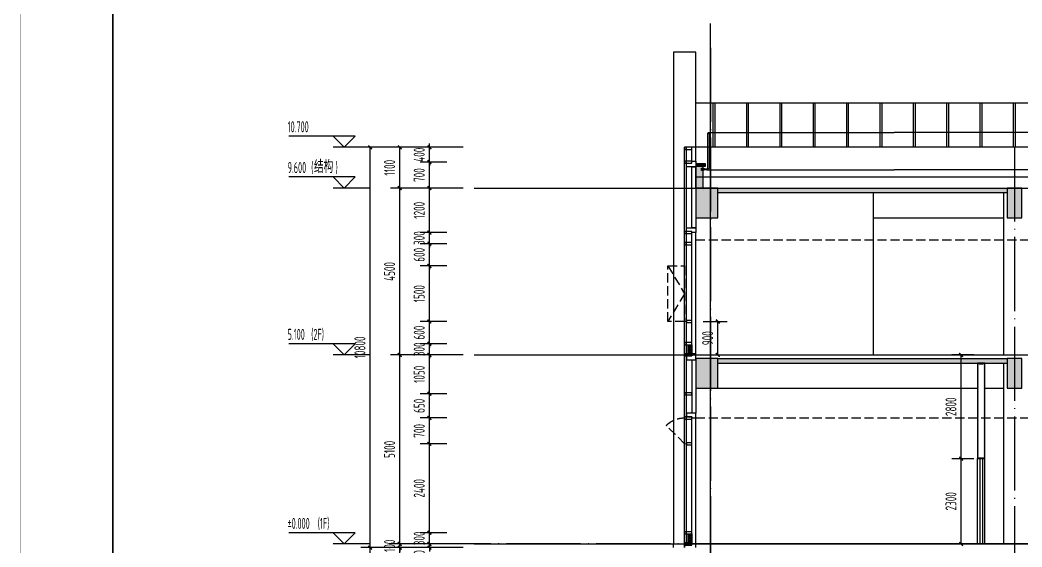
# Model space of a CAD drawing. Extents: x -19968 to 86481, y -139706 to -66979.
# Drawn here: x -18624 to 8400, y -122702 to -108487 of the extents above; entities that cross this region are included whole.
import ezdxf

# ---------------------------------------------------------------- set-up
doc = ezdxf.new("R2010")
doc.units = 0
doc.header["$LTSCALE"] = 1000
doc.header["$MEASUREMENT"] = 0
doc.linetypes.add('DASH', pattern=[0.35, 0.25, -0.1])
doc.linetypes.add('DOTE', pattern=[2.42, 2, -0.2, 0.02, -0.2])
for name, color, linetype in [('01-标注_尺寸', 124, 'Continuous'), ('01-标注_标高', 200, 'Continuous'), ('01-标注_轴线坐标', 132, 'Continuous'), ('02-TEXT_标注', 130, 'Continuous'), ('05-填充_天正', 26, 'Continuous'), ('A-C_玻璃幕墙', 140, 'Continuous'), ('A-C_门', 150, 'Continuous'), ('A-D_龙骨', 152, 'Continuous'), ('A-E_栏杆', 232, 'Continuous'), ('A-SUR_保温', 222, 'Continuous'), ('A-SUR_吊顶', 40, 'Continuous'), ('A-SUR_看线', 231, 'Continuous'), ('A-SUR_面层', 191, 'Continuous'), ('A-TECH_结构', 21, 'Continuous'), ('A_STR-砌块墙', 121, 'Continuous'), ('A_STR-砼墙', 51, 'Continuous'), ('A_STR-砼柱', 51, 'Continuous'), ('PUB_HATCH', 8, 'Continuous'), ('PUB_WALL', 9, 'Continuous')]:
    doc.layers.add(name, color=color, linetype=linetype)
doc.layers.add('04-不打印_辅助线', color=165, linetype='Continuous', plot=False)
doc.layers.add('DIM_MODI', color=2, linetype='Continuous', plot=False)
doc.styles.add('_TCH_DIM', font='ros1.shx', dxfattribs={"width": 0.75, "bigfont": 'jd.shx'})
doc.styles.add('_TCH_DIM_T3', font='ros1.shx', dxfattribs={"width": 0.705882, "bigfont": 'jd.shx'})
doc.dimstyles.new('_TCH_ARCH&&100', dxfattribs={"dimtxt": 297.5, "dimasz": 100, "dimexe": 250, "dimexo": 300, "dimgap": 126.25, "dimtad": 1, "dimdec": 0, "dimzin": 0, "dimdsep": 46, "dimtxsty": '_TCH_DIM_T3', "dimblk": 'ARCHTICK', "dimcen": 0.09, "dimclrt": 7, "dimazin": 2, "dimtfac": 1, "dimtdec": 0, "dimtix": 1, "dimtmove": 2, "dimatfit": 3, "dimfxl": 0, "dimtolj": 1, "dimtzin": 0, "dimarcsym": 0})

# ---------------------------------------------------------------- blocks, each defined once
blk = doc.blocks.new('幕墙龙骨')
blk.add_lwpolyline([(-200, 30), (-200, -30), (0, -30), (0, 30)], close=True)
blk = doc.blocks.new('图框-A1+1-4')
for points, const_width in [([(0, 0), (1051, 0), (1051, 594), (0, 594)], 0.05), ([(976, 584), (25, 584), (25, 10), (976, 10)], 0.5)]:
    blk.add_lwpolyline(points, close=True, dxfattribs=dict(const_width=const_width))
at = {"const_width": 0.05}
blk.add_lwpolyline([(0, 297), (2, 297)], dxfattribs=at)
blk = doc.blocks.new('yk01')
at = {"const_width": 20}
blk.add_lwpolyline([(-150, 0), (-200, 0)], dxfattribs=at)
blk.add_lwpolyline([(-150, 30), (-150, -30), (0, -30), (0, 30)], close=True)
blk = doc.blocks.new('A$C64AB60F3')
at = {"layer": 'A-D_龙骨', "linetype": 'DASH'}
blk.add_lwpolyline([(0, 0), (495, 495)], dxfattribs=at)
blk.add_arc((0, 0), 700, 45, 90, dxfattribs=at)
blk = doc.blocks.new('dsfs1')
at = {"layer": 'A-E_栏杆'}
for p, q in [((144, 1145), (5150, 1145)), ((37, 165), (7, 165)), ((99, 135), (5150, 135))]:
    blk.add_line(p, q, dxfattribs=at)
for points in [[(7, 165), (99, 165, 0.414214), (129, 195), (129, 1130)], [(159, 1130), (159, 195, -0.414214), (99, 135), (7, 135)], [(-22, 169, 0.038299), (-38, 166), (-38, 158), (-47, 158), (-47, 171, -0.414214), (-40, 178), (-7, 178, -0.414214), (0, 171)], [(0, 129, -0.414214), (-7, 122), (-40, 122, -0.414214), (-47, 129), (-47, 142), (-38, 142), (-38, 134, 0.038299), (-22, 131, 0.038299)], [(-22, 131, 0.022818), (-9, 133), (-9, 167, 0.022818), (-22, 169)]]:
    blk.add_lwpolyline(points, format="xyb", dxfattribs=at)
blk.add_lwpolyline([(7, 116), (0, 116), (0, 184), (7, 184)], close=True, dxfattribs=at)
blk.add_circle((144, 1130), 14.8, dxfattribs=at)
blk = doc.blocks.new('$LinePat$岩棉板')
at = {"color": 0}
for p, q in [((0, -17), (12, -67)), ((12, -67), (24, -17))]:
    blk.add_line(p, q, dxfattribs=at)
for centre, start, end in [((12, -17), 0, 180), ((0, -67), 270, 0), ((24, -67), 180, 270)]:
    blk.add_arc(centre, 12, start, end, dxfattribs=at)
at = {"layer": 'Defpoints'}
blk.add_point((0, 0), dxfattribs=at)
at = {"layer": 'Defpoints', "color": 0}
blk.add_point((24, -84), dxfattribs=at)
blk = doc.blocks.new('*U22')
blk.add_lwpolyline([(0, 100), (240, 100), (240, 0), (0, 0)], close=True)
at = {"color": 8, "xscale": -1.249999998958333, "yscale": 1.188379012465143, "zscale": 1.188379012465143}
for p in [(30, 100), (60, 100), (90, 100), (120, 100), (150, 100), (180, 100), (210, 100), (240, 100)]:
    blk.add_blockref('$LinePat$岩棉板', p, dxfattribs=at)
blk = doc.blocks.new('_ArchTick')
at = {"color": 0, "linetype": 'ByBlock', "const_width": 0.4}
blk.add_lwpolyline([(-0.5, -0.5), (0.5, 0.5)], dxfattribs=at)
blk = doc.blocks.new('*D54')
at = {"layer": '01-标注_轴线坐标', "color": 0, "lineweight": -2, "transparency": 16777216}
for p, q in [((-6672, -122720), (-8632, -122720)), ((-8382, -126070), (-8382, -122720)), ((-6672, -126070), (-8632, -126070))]:
    blk.add_line(p, q, dxfattribs=at)
at = {"layer": 'Defpoints', "color": 0, "transparency": 16777216}
for p in [(-8382, -122720), (-6372, -122720), (-6372, -126070)]:
    blk.add_point(p, dxfattribs=at)
at = {"layer": '01-标注_轴线坐标', "color": 0, "lineweight": -2, "transparency": 16777216, "xscale": 100, "yscale": 100, "zscale": 100}
for p, rotation in [((-8382, -122720), 90), ((-8382, -126070), 270)]:
    blk.add_blockref('_ArchTick', p, dxfattribs=dict(at, rotation=rotation))
at = {"layer": '01-标注_轴线坐标', "color": 7, "transparency": 16777216, "insert": (-8657, -124395), "char_height": 297.5, "attachment_point": 5, "rotation": 90, "style": '_TCH_DIM_T3'}
blk.add_mtext('\\A1;3350', dxfattribs=at)
blk = doc.blocks.new('*D55')
at = {"layer": '01-标注_轴线坐标', "color": 0, "lineweight": -2, "transparency": 16777216}
for p, q in [((-6672, -122620), (-8632, -122620)), ((-8382, -122620), (-8382, -122520)), ((-8382, -122720), (-8382, -122620)), ((-6672, -122720), (-8632, -122720)), ((-8382, -122720), (-8382, -122820))]:
    blk.add_line(p, q, dxfattribs=at)
at = {"layer": 'Defpoints', "color": 0, "transparency": 16777216}
for p in [(-8382, -122620), (-6372, -122620), (-6372, -122720)]:
    blk.add_point(p, dxfattribs=at)
at = {"layer": '01-标注_轴线坐标', "color": 0, "lineweight": -2, "transparency": 16777216, "xscale": 100, "yscale": 100, "zscale": 100}
for p, rotation in [((-8382, -122620), 270), ((-8382, -122720), 90)]:
    blk.add_blockref('_ArchTick', p, dxfattribs=dict(at, rotation=rotation))
at = {"layer": '01-标注_轴线坐标', "color": 7, "transparency": 16777216, "insert": (-8657, -122670), "char_height": 297.5, "attachment_point": 5, "rotation": 90, "style": '_TCH_DIM_T3'}
blk.add_mtext('\\A1;100', dxfattribs=at)
blk = doc.blocks.new('*D56')
at = {"layer": '01-标注_轴线坐标', "color": 0, "lineweight": -2, "transparency": 16777216}
for p, q in [((-6672, -117520), (-8632, -117520)), ((-8382, -122620), (-8382, -117520)), ((-6672, -122620), (-8632, -122620))]:
    blk.add_line(p, q, dxfattribs=at)
at = {"layer": 'Defpoints', "color": 0, "transparency": 16777216}
for p in [(-8382, -117520), (-6372, -117520), (-6372, -122620)]:
    blk.add_point(p, dxfattribs=at)
at = {"layer": '01-标注_轴线坐标', "color": 0, "lineweight": -2, "transparency": 16777216, "xscale": 100, "yscale": 100, "zscale": 100}
for p, rotation in [((-8382, -117520), 90), ((-8382, -122620), 270)]:
    blk.add_blockref('_ArchTick', p, dxfattribs=dict(at, rotation=rotation))
at = {"layer": '01-标注_轴线坐标', "color": 7, "transparency": 16777216, "insert": (-8657, -120070), "char_height": 297.5, "attachment_point": 5, "rotation": 90, "style": '_TCH_DIM_T3'}
blk.add_mtext('\\A1;5100', dxfattribs=at)
blk = doc.blocks.new('*D57')
at = {"layer": '01-标注_轴线坐标', "color": 0, "lineweight": -2, "transparency": 16777216}
for p, q in [((-6672, -113020), (-8632, -113020)), ((-8382, -117520), (-8382, -113020)), ((-6672, -117520), (-8632, -117520))]:
    blk.add_line(p, q, dxfattribs=at)
at = {"layer": 'Defpoints', "color": 0, "transparency": 16777216}
for p in [(-8382, -113020), (-6372, -113020), (-6372, -117520)]:
    blk.add_point(p, dxfattribs=at)
at = {"layer": '01-标注_轴线坐标', "color": 0, "lineweight": -2, "transparency": 16777216, "xscale": 100, "yscale": 100, "zscale": 100}
for p, rotation in [((-8382, -113020), 90), ((-8382, -117520), 270)]:
    blk.add_blockref('_ArchTick', p, dxfattribs=dict(at, rotation=rotation))
at = {"layer": '01-标注_轴线坐标', "color": 7, "transparency": 16777216, "insert": (-8657, -115270), "char_height": 297.5, "attachment_point": 5, "rotation": 90, "style": '_TCH_DIM_T3'}
blk.add_mtext('\\A1;4500', dxfattribs=at)
blk = doc.blocks.new('*D58')
at = {"layer": '01-标注_轴线坐标', "color": 0, "lineweight": -2, "transparency": 16777216}
for p, q in [((-6672, -111920), (-8632, -111920)), ((-8382, -113020), (-8382, -111920)), ((-6672, -113020), (-8632, -113020))]:
    blk.add_line(p, q, dxfattribs=at)
at = {"layer": 'Defpoints', "color": 0, "transparency": 16777216}
for p in [(-8382, -111920), (-6372, -111920), (-6372, -113020)]:
    blk.add_point(p, dxfattribs=at)
at = {"layer": '01-标注_轴线坐标', "color": 0, "lineweight": -2, "transparency": 16777216, "xscale": 100, "yscale": 100, "zscale": 100}
for p, rotation in [((-8382, -111920), 90), ((-8382, -113020), 270)]:
    blk.add_blockref('_ArchTick', p, dxfattribs=dict(at, rotation=rotation))
at = {"layer": '01-标注_轴线坐标', "color": 7, "transparency": 16777216, "insert": (-8657, -112470), "char_height": 297.5, "attachment_point": 5, "rotation": 90, "style": '_TCH_DIM_T3'}
blk.add_mtext('\\A1;1100', dxfattribs=at)
blk = doc.blocks.new('*D59')
at = {"layer": '01-标注_轴线坐标', "color": 0, "lineweight": -2, "transparency": 16777216}
for p, q in [((-7472, -122720), (-9432, -122720)), ((-9182, -132570), (-9182, -122720)), ((-7472, -132570), (-9432, -132570))]:
    blk.add_line(p, q, dxfattribs=at)
at = {"layer": 'Defpoints', "color": 0, "transparency": 16777216}
for p in [(-9182, -122720), (-7172, -122720), (-7172, -132570)]:
    blk.add_point(p, dxfattribs=at)
at = {"layer": '01-标注_轴线坐标', "color": 0, "lineweight": -2, "transparency": 16777216, "xscale": 100, "yscale": 100, "zscale": 100}
for p, rotation in [((-9182, -122720), 90), ((-9182, -132570), 270)]:
    blk.add_blockref('_ArchTick', p, dxfattribs=dict(at, rotation=rotation))
at = {"layer": '01-标注_轴线坐标', "color": 7, "transparency": 16777216, "insert": (-9457, -127645), "char_height": 297.5, "attachment_point": 5, "rotation": 90, "style": '_TCH_DIM_T3'}
blk.add_mtext('\\A1;9850', dxfattribs=at)
blk = doc.blocks.new('*D60')
at = {"layer": '01-标注_轴线坐标', "color": 0, "lineweight": -2, "transparency": 16777216}
for p, q in [((-7472, -111920), (-9432, -111920)), ((-9182, -122720), (-9182, -111920)), ((-7472, -122720), (-9432, -122720))]:
    blk.add_line(p, q, dxfattribs=at)
at = {"layer": 'Defpoints', "color": 0, "transparency": 16777216}
for p in [(-9182, -111920), (-7172, -111920), (-7172, -122720)]:
    blk.add_point(p, dxfattribs=at)
at = {"layer": '01-标注_轴线坐标', "color": 0, "lineweight": -2, "transparency": 16777216, "xscale": 100, "yscale": 100, "zscale": 100}
for p, rotation in [((-9182, -111920), 90), ((-9182, -122720), 270)]:
    blk.add_blockref('_ArchTick', p, dxfattribs=dict(at, rotation=rotation))
at = {"layer": '01-标注_轴线坐标', "color": 7, "transparency": 16777216, "insert": (-9457, -117320), "char_height": 297.5, "attachment_point": 5, "rotation": 90, "style": '_TCH_DIM_T3'}
blk.add_mtext('\\A1;10800', dxfattribs=at)
blk = doc.blocks.new('_FZH')
blk.add_lwpolyline([(-0.5, -0.5), (0.5, -0.5), (0.5, 0.5), (-0.5, 0.5)], close=True)
at = {"layer": 'PUB_HATCH'}
blk.add_solid([(-0.5, -0.5), (0.5, -0.5), (-0.5, 0.5), (0.5, 0.5)], dxfattribs=at)
blk = doc.blocks.new('$TCHSYS$WIN2D')
for p, q in [((-0.5, 0.5), (0.5, 0.5)), ((-0.5, 0.5), (-0.5, -0.5)), ((0.5, 0.5), (0.5, -0.5)), ((0.5, 0.167), (-0.5, 0.167)), ((0.5, -0.167), (-0.5, -0.167)), ((-0.5, -0.5), (0.5, -0.5))]:
    blk.add_line(p, q)
blk = doc.blocks.new('*D79')
at = {"layer": '01-标注_尺寸', "color": 0, "lineweight": -2, "transparency": 16777216}
for p, q in [((-7112, -122620), (-7832, -122620)), ((-7582, -122620), (-7582, -122520)), ((-7582, -122720), (-7582, -122620)), ((-7112, -122720), (-7832, -122720)), ((-7582, -122720), (-7582, -122820))]:
    blk.add_line(p, q, dxfattribs=at)
at = {"layer": 'Defpoints', "color": 0, "transparency": 16777216}
for p in [(-7582, -122620), (-6812, -122620), (-6812, -122720)]:
    blk.add_point(p, dxfattribs=at)
at = {"layer": '01-标注_尺寸', "color": 0, "lineweight": -2, "transparency": 16777216, "xscale": 100, "yscale": 100, "zscale": 100}
for p, rotation in [((-7582, -122620), 270), ((-7582, -122720), 90)]:
    blk.add_blockref('_ArchTick', p, dxfattribs=dict(at, rotation=rotation))
at = {"layer": '01-标注_尺寸', "color": 7, "transparency": 16777216, "insert": (-7857, -122954), "char_height": 297.5, "attachment_point": 5, "rotation": 90, "style": '_TCH_DIM_T3'}
blk.add_mtext('\\A1;100', dxfattribs=at)
blk = doc.blocks.new('*D80')
at = {"layer": '01-标注_尺寸', "color": 0, "lineweight": -2, "transparency": 16777216}
for p, q in [((-7112, -122320), (-7832, -122320)), ((-7582, -122320), (-7582, -122220)), ((-7582, -122620), (-7582, -122320)), ((-7112, -122620), (-7832, -122620)), ((-7582, -122620), (-7582, -122720))]:
    blk.add_line(p, q, dxfattribs=at)
at = {"layer": 'Defpoints', "color": 0, "transparency": 16777216}
for p in [(-7582, -122320), (-6812, -122320), (-6812, -122620)]:
    blk.add_point(p, dxfattribs=at)
at = {"layer": '01-标注_尺寸', "color": 0, "lineweight": -2, "transparency": 16777216, "xscale": 100, "yscale": 100, "zscale": 100}
for p, rotation in [((-7582, -122320), 270), ((-7582, -122620), 90)]:
    blk.add_blockref('_ArchTick', p, dxfattribs=dict(at, rotation=rotation))
at = {"layer": '01-标注_尺寸', "color": 7, "transparency": 16777216, "insert": (-7857, -122470), "char_height": 297.5, "attachment_point": 5, "rotation": 90, "style": '_TCH_DIM_T3'}
blk.add_mtext('\\A1;300', dxfattribs=at)
blk = doc.blocks.new('*D81')
at = {"layer": '01-标注_尺寸', "color": 0, "lineweight": -2, "transparency": 16777216}
for p, q in [((-7112, -119920), (-7832, -119920)), ((-7582, -122320), (-7582, -119920)), ((-7112, -122320), (-7832, -122320))]:
    blk.add_line(p, q, dxfattribs=at)
at = {"layer": 'Defpoints', "color": 0, "transparency": 16777216}
for p in [(-7582, -119920), (-6812, -119920), (-6812, -122320)]:
    blk.add_point(p, dxfattribs=at)
at = {"layer": '01-标注_尺寸', "color": 0, "lineweight": -2, "transparency": 16777216, "xscale": 100, "yscale": 100, "zscale": 100}
for p, rotation in [((-7582, -119920), 90), ((-7582, -122320), 270)]:
    blk.add_blockref('_ArchTick', p, dxfattribs=dict(at, rotation=rotation))
at = {"layer": '01-标注_尺寸', "color": 7, "transparency": 16777216, "insert": (-7857, -121120), "char_height": 297.5, "attachment_point": 5, "rotation": 90, "style": '_TCH_DIM_T3'}
blk.add_mtext('\\A1;2400', dxfattribs=at)
blk = doc.blocks.new('*D82')
at = {"layer": '01-标注_尺寸', "color": 0, "lineweight": -2, "transparency": 16777216}
for p, q in [((-7112, -119220), (-7832, -119220)), ((-7582, -119920), (-7582, -119220)), ((-7112, -119920), (-7832, -119920))]:
    blk.add_line(p, q, dxfattribs=at)
at = {"layer": 'Defpoints', "color": 0, "transparency": 16777216}
for p in [(-7582, -119220), (-6812, -119220), (-6812, -119920)]:
    blk.add_point(p, dxfattribs=at)
at = {"layer": '01-标注_尺寸', "color": 0, "lineweight": -2, "transparency": 16777216, "xscale": 100, "yscale": 100, "zscale": 100}
for p, rotation in [((-7582, -119220), 90), ((-7582, -119920), 270)]:
    blk.add_blockref('_ArchTick', p, dxfattribs=dict(at, rotation=rotation))
at = {"layer": '01-标注_尺寸', "color": 7, "transparency": 16777216, "insert": (-7857, -119570), "char_height": 297.5, "attachment_point": 5, "rotation": 90, "style": '_TCH_DIM_T3'}
blk.add_mtext('\\A1;700', dxfattribs=at)
blk = doc.blocks.new('*D83')
at = {"layer": '01-标注_尺寸', "color": 0, "lineweight": -2, "transparency": 16777216}
for p, q in [((-7112, -118570), (-7832, -118570)), ((-7582, -119220), (-7582, -118570)), ((-7112, -119220), (-7832, -119220))]:
    blk.add_line(p, q, dxfattribs=at)
at = {"layer": 'Defpoints', "color": 0, "transparency": 16777216}
for p in [(-7582, -118570), (-6812, -118570), (-6812, -119220)]:
    blk.add_point(p, dxfattribs=at)
at = {"layer": '01-标注_尺寸', "color": 0, "lineweight": -2, "transparency": 16777216, "xscale": 100, "yscale": 100, "zscale": 100}
for p, rotation in [((-7582, -118570), 90), ((-7582, -119220), 270)]:
    blk.add_blockref('_ArchTick', p, dxfattribs=dict(at, rotation=rotation))
at = {"layer": '01-标注_尺寸', "color": 7, "transparency": 16777216, "insert": (-7857, -118895), "char_height": 297.5, "attachment_point": 5, "rotation": 90, "style": '_TCH_DIM_T3'}
blk.add_mtext('\\A1;650', dxfattribs=at)
blk = doc.blocks.new('*D84')
at = {"layer": '01-标注_尺寸', "color": 0, "lineweight": -2, "transparency": 16777216}
for p, q in [((-7112, -117520), (-7832, -117520)), ((-7582, -118570), (-7582, -117520)), ((-7112, -118570), (-7832, -118570))]:
    blk.add_line(p, q, dxfattribs=at)
at = {"layer": 'Defpoints', "color": 0, "transparency": 16777216}
for p in [(-7582, -117520), (-6812, -117520), (-6812, -118570)]:
    blk.add_point(p, dxfattribs=at)
at = {"layer": '01-标注_尺寸', "color": 0, "lineweight": -2, "transparency": 16777216, "xscale": 100, "yscale": 100, "zscale": 100}
for p, rotation in [((-7582, -117520), 90), ((-7582, -118570), 270)]:
    blk.add_blockref('_ArchTick', p, dxfattribs=dict(at, rotation=rotation))
at = {"layer": '01-标注_尺寸', "color": 7, "transparency": 16777216, "insert": (-7857, -118045), "char_height": 297.5, "attachment_point": 5, "rotation": 90, "style": '_TCH_DIM_T3'}
blk.add_mtext('\\A1;1050', dxfattribs=at)
blk = doc.blocks.new('*D85')
at = {"layer": '01-标注_尺寸', "color": 0, "lineweight": -2, "transparency": 16777216}
for p, q in [((-7112, -117220), (-7832, -117220)), ((-7582, -117220), (-7582, -117120)), ((-7582, -117520), (-7582, -117220)), ((-7112, -117520), (-7832, -117520)), ((-7582, -117520), (-7582, -117620))]:
    blk.add_line(p, q, dxfattribs=at)
at = {"layer": 'Defpoints', "color": 0, "transparency": 16777216}
for p in [(-7582, -117220), (-6812, -117220), (-6812, -117520)]:
    blk.add_point(p, dxfattribs=at)
at = {"layer": '01-标注_尺寸', "color": 0, "lineweight": -2, "transparency": 16777216, "xscale": 100, "yscale": 100, "zscale": 100}
for p, rotation in [((-7582, -117220), 270), ((-7582, -117520), 90)]:
    blk.add_blockref('_ArchTick', p, dxfattribs=dict(at, rotation=rotation))
at = {"layer": '01-标注_尺寸', "color": 7, "transparency": 16777216, "insert": (-7857, -117370), "char_height": 297.5, "attachment_point": 5, "rotation": 90, "style": '_TCH_DIM_T3'}
blk.add_mtext('\\A1;300', dxfattribs=at)
blk = doc.blocks.new('*D86')
at = {"layer": '01-标注_尺寸', "color": 0, "lineweight": -2, "transparency": 16777216}
for p, q in [((-7112, -116620), (-7832, -116620)), ((-7582, -116620), (-7582, -116520)), ((-7582, -117220), (-7582, -116620)), ((-7112, -117220), (-7832, -117220)), ((-7582, -117220), (-7582, -117320))]:
    blk.add_line(p, q, dxfattribs=at)
at = {"layer": 'Defpoints', "color": 0, "transparency": 16777216}
for p in [(-7582, -116620), (-6812, -116620), (-6812, -117220)]:
    blk.add_point(p, dxfattribs=at)
at = {"layer": '01-标注_尺寸', "color": 0, "lineweight": -2, "transparency": 16777216, "xscale": 100, "yscale": 100, "zscale": 100}
for p, rotation in [((-7582, -116620), 270), ((-7582, -117220), 90)]:
    blk.add_blockref('_ArchTick', p, dxfattribs=dict(at, rotation=rotation))
at = {"layer": '01-标注_尺寸', "color": 7, "transparency": 16777216, "insert": (-7857, -116920), "char_height": 297.5, "attachment_point": 5, "rotation": 90, "style": '_TCH_DIM_T3'}
blk.add_mtext('\\A1;600', dxfattribs=at)
blk = doc.blocks.new('*D87')
at = {"layer": '01-标注_尺寸', "color": 0, "lineweight": -2, "transparency": 16777216}
for p, q in [((-7112, -115120), (-7832, -115120)), ((-7582, -116620), (-7582, -115120)), ((-7112, -116620), (-7832, -116620))]:
    blk.add_line(p, q, dxfattribs=at)
at = {"layer": 'Defpoints', "color": 0, "transparency": 16777216}
for p in [(-7582, -115120), (-6812, -115120), (-6812, -116620)]:
    blk.add_point(p, dxfattribs=at)
at = {"layer": '01-标注_尺寸', "color": 0, "lineweight": -2, "transparency": 16777216, "xscale": 100, "yscale": 100, "zscale": 100}
for p, rotation in [((-7582, -115120), 90), ((-7582, -116620), 270)]:
    blk.add_blockref('_ArchTick', p, dxfattribs=dict(at, rotation=rotation))
at = {"layer": '01-标注_尺寸', "color": 7, "transparency": 16777216, "insert": (-7857, -115870), "char_height": 297.5, "attachment_point": 5, "rotation": 90, "style": '_TCH_DIM_T3'}
blk.add_mtext('\\A1;1500', dxfattribs=at)
blk = doc.blocks.new('*D88')
at = {"layer": '01-标注_尺寸', "color": 0, "lineweight": -2, "transparency": 16777216}
for p, q in [((-7112, -114520), (-7832, -114520)), ((-7582, -114520), (-7582, -114420)), ((-7582, -115120), (-7582, -114520)), ((-7112, -115120), (-7832, -115120)), ((-7582, -115120), (-7582, -115220))]:
    blk.add_line(p, q, dxfattribs=at)
at = {"layer": 'Defpoints', "color": 0, "transparency": 16777216}
for p in [(-7582, -114520), (-6812, -114520), (-6812, -115120)]:
    blk.add_point(p, dxfattribs=at)
at = {"layer": '01-标注_尺寸', "color": 0, "lineweight": -2, "transparency": 16777216, "xscale": 100, "yscale": 100, "zscale": 100}
for p, rotation in [((-7582, -114520), 270), ((-7582, -115120), 90)]:
    blk.add_blockref('_ArchTick', p, dxfattribs=dict(at, rotation=rotation))
at = {"layer": '01-标注_尺寸', "color": 7, "transparency": 16777216, "insert": (-7857, -114820), "char_height": 297.5, "attachment_point": 5, "rotation": 90, "style": '_TCH_DIM_T3'}
blk.add_mtext('\\A1;600', dxfattribs=at)
blk = doc.blocks.new('*D89')
at = {"layer": '01-标注_尺寸', "color": 0, "lineweight": -2, "transparency": 16777216}
for p, q in [((-7112, -114220), (-7832, -114220)), ((-7582, -114220), (-7582, -114120)), ((-7582, -114520), (-7582, -114220)), ((-7112, -114520), (-7832, -114520)), ((-7582, -114520), (-7582, -114620))]:
    blk.add_line(p, q, dxfattribs=at)
at = {"layer": 'Defpoints', "color": 0, "transparency": 16777216}
for p in [(-7582, -114220), (-6812, -114220), (-6812, -114520)]:
    blk.add_point(p, dxfattribs=at)
at = {"layer": '01-标注_尺寸', "color": 0, "lineweight": -2, "transparency": 16777216, "xscale": 100, "yscale": 100, "zscale": 100}
for p, rotation in [((-7582, -114220), 270), ((-7582, -114520), 90)]:
    blk.add_blockref('_ArchTick', p, dxfattribs=dict(at, rotation=rotation))
at = {"layer": '01-标注_尺寸', "color": 7, "transparency": 16777216, "insert": (-7857, -114370), "char_height": 297.5, "attachment_point": 5, "rotation": 90, "style": '_TCH_DIM_T3'}
blk.add_mtext('\\A1;300', dxfattribs=at)
blk = doc.blocks.new('*D90')
at = {"layer": '01-标注_尺寸', "color": 0, "lineweight": -2, "transparency": 16777216}
for p, q in [((-7112, -113020), (-7832, -113020)), ((-7582, -114220), (-7582, -113020)), ((-7112, -114220), (-7832, -114220))]:
    blk.add_line(p, q, dxfattribs=at)
at = {"layer": 'Defpoints', "color": 0, "transparency": 16777216}
for p in [(-7582, -113020), (-6812, -113020), (-6812, -114220)]:
    blk.add_point(p, dxfattribs=at)
at = {"layer": '01-标注_尺寸', "color": 0, "lineweight": -2, "transparency": 16777216, "xscale": 100, "yscale": 100, "zscale": 100}
for p, rotation in [((-7582, -113020), 90), ((-7582, -114220), 270)]:
    blk.add_blockref('_ArchTick', p, dxfattribs=dict(at, rotation=rotation))
at = {"layer": '01-标注_尺寸', "color": 7, "transparency": 16777216, "insert": (-7857, -113620), "char_height": 297.5, "attachment_point": 5, "rotation": 90, "style": '_TCH_DIM_T3'}
blk.add_mtext('\\A1;1200', dxfattribs=at)
blk = doc.blocks.new('*D91')
at = {"layer": '01-标注_尺寸', "color": 0, "lineweight": -2, "transparency": 16777216}
for p, q in [((-7112, -112320), (-7832, -112320)), ((-7582, -113020), (-7582, -112320)), ((-7112, -113020), (-7832, -113020))]:
    blk.add_line(p, q, dxfattribs=at)
at = {"layer": 'Defpoints', "color": 0, "transparency": 16777216}
for p in [(-7582, -112320), (-6812, -112320), (-6812, -113020)]:
    blk.add_point(p, dxfattribs=at)
at = {"layer": '01-标注_尺寸', "color": 0, "lineweight": -2, "transparency": 16777216, "xscale": 100, "yscale": 100, "zscale": 100}
for p, rotation in [((-7582, -112320), 90), ((-7582, -113020), 270)]:
    blk.add_blockref('_ArchTick', p, dxfattribs=dict(at, rotation=rotation))
at = {"layer": '01-标注_尺寸', "color": 7, "transparency": 16777216, "insert": (-7857, -112670), "char_height": 297.5, "attachment_point": 5, "rotation": 90, "style": '_TCH_DIM_T3'}
blk.add_mtext('\\A1;700', dxfattribs=at)
blk = doc.blocks.new('*D92')
at = {"layer": '01-标注_尺寸', "color": 0, "lineweight": -2, "transparency": 16777216}
for p, q in [((-7582, -111920), (-7582, -111820)), ((-7112, -111920), (-7832, -111920)), ((-7582, -112320), (-7582, -111920)), ((-7112, -112320), (-7832, -112320)), ((-7582, -112320), (-7582, -112420))]:
    blk.add_line(p, q, dxfattribs=at)
at = {"layer": 'Defpoints', "color": 0, "transparency": 16777216}
for p in [(-7582, -111920), (-6812, -111920), (-6812, -112320)]:
    blk.add_point(p, dxfattribs=at)
at = {"layer": '01-标注_尺寸', "color": 0, "lineweight": -2, "transparency": 16777216, "xscale": 100, "yscale": 100, "zscale": 100}
for p, rotation in [((-7582, -111920), 270), ((-7582, -112320), 90)]:
    blk.add_blockref('_ArchTick', p, dxfattribs=dict(at, rotation=rotation))
at = {"layer": '01-标注_尺寸', "color": 7, "transparency": 16777216, "insert": (-7857, -112120), "char_height": 297.5, "attachment_point": 5, "rotation": 90, "style": '_TCH_DIM_T3'}
blk.add_mtext('\\A1;400', dxfattribs=at)
blk = doc.blocks.new('*D169')
at = {"layer": '01-标注_尺寸', "color": 0, "lineweight": -2, "transparency": 16777216}
for p, q in [((-200, -116620), (445, -116620)), ((196, -117520), (196, -116620)), ((-200, -117520), (445, -117520))]:
    blk.add_line(p, q, dxfattribs=at)
at = {"layer": 'Defpoints', "color": 0, "transparency": 16777216}
for p in [(-500, -116620), (196, -116620), (-500, -117520)]:
    blk.add_point(p, dxfattribs=at)
at = {"layer": '01-标注_尺寸', "color": 0, "lineweight": -2, "transparency": 16777216, "xscale": 100, "yscale": 100, "zscale": 100}
for p, rotation in [((196, -116620), 90), ((196, -117520), 270)]:
    blk.add_blockref('_ArchTick', p, dxfattribs=dict(at, rotation=rotation))
at = {"layer": '01-标注_尺寸', "color": 7, "transparency": 16777216, "insert": (-79, -117070), "char_height": 297.5, "attachment_point": 5, "rotation": 90, "style": '_TCH_DIM_T3'}
blk.add_mtext('\\A1;900', dxfattribs=at)
blk = doc.blocks.new('*D179')
at = {"layer": '01-标注_尺寸', "color": 0, "lineweight": -2, "transparency": 16777216}
for p, q in [((7100, -117520), (6510, -117520)), ((6760, -120320), (6760, -117520)), ((7100, -120320), (6510, -120320))]:
    blk.add_line(p, q, dxfattribs=at)
at = {"layer": 'Defpoints', "color": 0, "transparency": 16777216}
for p in [(6760, -117520), (7400, -117520), (7400, -120320)]:
    blk.add_point(p, dxfattribs=at)
at = {"layer": '01-标注_尺寸', "color": 0, "lineweight": -2, "transparency": 16777216, "xscale": 100, "yscale": 100, "zscale": 100}
for p, rotation in [((6760, -117520), 90), ((6760, -120320), 270)]:
    blk.add_blockref('_ArchTick', p, dxfattribs=dict(at, rotation=rotation))
at = {"layer": '01-标注_尺寸', "color": 7, "transparency": 16777216, "insert": (6485, -118920), "char_height": 297.5, "attachment_point": 5, "rotation": 90, "style": '_TCH_DIM_T3'}
blk.add_mtext('\\A1;2800', dxfattribs=at)
blk = doc.blocks.new('*D180')
at = {"layer": '01-标注_尺寸', "color": 0, "lineweight": -2, "transparency": 16777216}
for p, q in [((7100, -120320), (6510, -120320)), ((6760, -122620), (6760, -120320)), ((7100, -122620), (6510, -122620))]:
    blk.add_line(p, q, dxfattribs=at)
at = {"layer": 'Defpoints', "color": 0, "transparency": 16777216}
for p in [(6760, -120320), (7400, -120320), (7400, -122620)]:
    blk.add_point(p, dxfattribs=at)
at = {"layer": '01-标注_尺寸', "color": 0, "lineweight": -2, "transparency": 16777216, "xscale": 100, "yscale": 100, "zscale": 100}
for p, rotation in [((6760, -120320), 90), ((6760, -122620), 270)]:
    blk.add_blockref('_ArchTick', p, dxfattribs=dict(at, rotation=rotation))
at = {"layer": '01-标注_尺寸', "color": 7, "transparency": 16777216, "insert": (6485, -121470), "char_height": 297.5, "attachment_point": 5, "rotation": 90, "style": '_TCH_DIM_T3'}
blk.add_mtext('\\A1;2300', dxfattribs=at)

msp = doc.modelspace()

# ---------------------------------------------------------------- hatches: boundary and pattern name
at = {"layer": '05-填充_天正'}
for points in [[(-200, -112429.9), (-400, -112429.9), (-400, -113019.9), (-200, -113019.9)], [(8000, -113139.9), (8000, -113019.9), (200, -113019.9), (200, -113139.9)], [(8000, -117739.9), (8000, -117619.9), (200, -117619.9), (200, -117739.9)]]:
    msp.add_hatch(color=256, dxfattribs=at).paths.add_polyline_path(points)
at = {"layer": 'PUB_WALL'}
for points in [[(-360, -112429.9), (-400, -112429.9), (-400, -113019.9), (-360, -113019.9)], [(-200, -112429.9), (-240, -112429.9), (-240, -113019.9), (-200, -113019.9)], [(8000, -113059.9), (8000, -113019.9), (200, -113019.9), (200, -113059.9)], [(8000, -113139.9), (8000, -113099.9), (200, -113099.9), (200, -113139.9)], [(0, -117619.9), (-400, -117619.9), (-360, -117659.9), (160, -117659.9)], [(-400, -117619.9), (-400, -118419.9), (-360, -118379.9), (-360, -117659.9)], [(200, -118419.9), (200, -117739.9), (160, -117699.9), (160, -118379.9)], [(8000, -117659.9), (8000, -117619.9), (200, -117619.9), (200, -117659.9)], [(8000, -117739.9), (8000, -117699.9), (200, -117699.9), (200, -117739.9)], [(7200, -117739.9), (7200, -120319.9), (7240, -120279.9), (7240, -117779.9)], [(7400, -117739.9), (7200, -117739.9), (7240, -117779.9), (7360, -117779.9)], [(7400, -120319.9), (7400, -117739.9), (7360, -117779.9), (7360, -120279.9)], [(-400, -118419.9), (200, -118419.9), (160, -118379.9), (-360, -118379.9)], [(7200, -120319.9), (7400, -120319.9), (7360, -120279.9), (7240, -120279.9)]]:
    msp.add_hatch(color=256, dxfattribs=at).paths.add_polyline_path(points)

# ---------------------------------------------------------------- linework, layer by layer
at = {"layer": '01-标注_标高'}
for p, q in [((-9582.4, -111619.9), (-11377.4, -111619.9)), ((-9882.4, -111919.9), (-10182.4, -111619.9)), ((-9882.4, -111919.9), (-9582.4, -111619.9)), ((-9182.4, -111919.9), (-10182.4, -111919.9)), ((-9582.4, -112719.9), (-11377.4, -112719.9)), ((-9882.4, -113019.9), (-10182.4, -112719.9)), ((-9882.4, -113019.9), (-9582.4, -112719.9)), ((-9182.4, -113019.9), (-10182.4, -113019.9)), ((-9582.4, -117219.9), (-11377.4, -117219.9)), ((-9882.4, -117519.9), (-10182.4, -117219.9)), ((-9882.4, -117519.9), (-9582.4, -117219.9)), ((-9182.4, -117519.9), (-10182.4, -117519.9)), ((-9582.4, -122319.9), (-11377.4, -122319.9)), ((-9882.4, -122619.9), (-10182.4, -122319.9)), ((-9882.4, -122619.9), (-9582.4, -122319.9)), ((-9182.4, -122619.9), (-10182.4, -122619.9))]:
    msp.add_line(p, q, dxfattribs=at)
at = {"layer": '04-不打印_辅助线'}
msp.add_line((0, -135797), (0, -108578.5), dxfattribs=at)
for points in [[(-6372.5, -113019.9), (69344.6, -113019.9)], [(-6372.5, -117519.9), (69344.6, -117519.9)], [(-6372.5, -122619.9), (69344.6, -122619.9)]]:
    msp.add_lwpolyline(points, dxfattribs=at)
at = {"layer": 'A-C_玻璃幕墙'}
for p, q in [((-700, -122719.9), (-700, -111919.9)), ((-650, -122589.9), (-650, -111919.9)), ((-500, -112319.9), (-500, -111919.9)), ((-400, -112319.9), (-400, -111919.9)), ((-500, -117549.9), (-500, -114189.9)), ((-400, -117489.9), (-400, -114219.9)), ((-500, -122589.9), (-500, -119219.9)), ((-400, -122719.9), (-400, -119219.9))]:
    msp.add_line(p, q, dxfattribs=at)
msp.add_lwpolyline([(-400, -111919.9), (-700, -111919.9)], dxfattribs=at)
at = {"layer": 'A-D_龙骨', "linetype": 'DASH'}
msp.add_lwpolyline([(-700, -116619.9), (-1150, -116619.9), (-1150, -115119.9), (-700, -115119.9)], close=True, dxfattribs=at)
msp.add_lwpolyline([(-1150, -115119.9), (-700, -115869.9), (-1150, -116619.9)], dxfattribs=at)
at = {"layer": 'A-E_栏杆'}
for p, q in [((57755.9, -111519.9), (4950, -111519.9)), ((57801.1, -112530), (4950, -112530))]:
    msp.add_line(p, q, dxfattribs=at)
at = {"layer": 'A-SUR_保温'}
for p, q in [((-350, -122619.9), (-650, -122619.9)), ((8400, -122619.9), (-350, -122619.9))]:
    msp.add_line(p, q, dxfattribs=at)
for points in [[(-650, -112349.9), (-500, -112349.9), (-500, -112289.9), (-400, -112289.9), (-400, -112449.9), (-650, -112449.9)], [(-500, -112449.9), (-400, -112449.9), (-400, -114089.9), (-500, -114089.9)], [(-650, -114189.9), (-650, -114089.9), (-400, -114089.9), (-400, -114219.9), (-500, -114219.9), (-500, -114189.9)], [(-400, -117489.9), (-500, -117489.9), (-500, -117549.9), (-650, -117549.9), (-650, -117649.9), (-400, -117649.9)], [(-400, -119219.9), (-400, -119089.9), (-650, -119089.9), (-650, -119189.9), (-500, -119189.9), (-500, -119219.9)]]:
    msp.add_lwpolyline(points, close=True, dxfattribs=at)
for points in [[(-500, -117649.9), (-500, -119089.9)], [(-400, -117649.9), (-400, -119089.9)]]:
    msp.add_lwpolyline(points, dxfattribs=at)
at = {"layer": 'A-SUR_吊顶', "linetype": 'DASH'}
for points in [[(-400, -114419.9), (58100, -114419.9)], [(-400, -119219.9), (58100, -119219.9)]]:
    msp.add_lwpolyline(points, dxfattribs=at)
at = {"layer": 'A-SUR_看线'}
for points in [[(-400, -111919.9), (-400, -109350.4), (-1000, -109350.4), (-1000, -122619.9)], [(22025, -110729.9), (-400, -110729.9)], [(75, -111919.9), (75, -110729.9)], [(125, -111919.9), (125, -110729.9)], [(975, -111919.9), (975, -110729.9)], [(1025, -111919.9), (1025, -110729.9)], [(1875, -111919.9), (1875, -110729.9)], [(1925, -111919.9), (1925, -110729.9)], [(2775, -111919.9), (2775, -110729.9)], [(2825, -111919.9), (2825, -110729.9)], [(3675, -111919.9), (3675, -110729.9)], [(3725, -111919.9), (3725, -110729.9)], [(4575, -111919.9), (4575, -110729.9)], [(4625, -111919.9), (4625, -110729.9)], [(5475, -111919.9), (5475, -110729.9)], [(5525, -111919.9), (5525, -110729.9)], [(6375, -111919.9), (6375, -110729.9)], [(6425, -111919.9), (6425, -110729.9)], [(7275, -111919.9), (7275, -110729.9)], [(7325, -111919.9), (7325, -110729.9)], [(8175, -111919.9), (8175, -110729.9)], [(8225, -111919.9), (8225, -110729.9)], [(48400, -111919.9), (-400, -111919.9)], [(4400, -117519.9), (4400, -113139.9)], [(-1000, -122719.9), (-1000, -122619.9), (-700, -122619.9), (-700, -122719.9)]]:
    msp.add_lwpolyline(points, dxfattribs=at)
at = {"layer": 'A-SUR_面层'}
for points in [[(-400, -112719.9), (58100, -112719.9)], [(-400, -117519.9), (58100, -117519.9)], [(-400, -122619.9), (58300, -122619.9)]]:
    msp.add_lwpolyline(points, dxfattribs=at)
at = {"layer": 'A-TECH_结构'}
for points in [[(7900, -113139.9), (7900, -117519.9)], [(4400, -113819.9), (7900, -113819.9)], [(7900, -117739.9), (7900, -122619.9)], [(200, -118419.9), (7200, -118419.9)], [(7400, -118419.9), (7900, -118419.9)]]:
    msp.add_lwpolyline(points, dxfattribs=at)
at = {"layer": 'A_STR-砌块墙'}
for p, q in [((7200, -117739.9), (7200, -120319.9)), ((7400, -117739.9), (7200, -117739.9)), ((7400, -120319.9), (7400, -117739.9)), ((7200, -120319.9), (7400, -120319.9)), ((7400, -122619.9), (7200, -122619.9))]:
    msp.add_line(p, q, dxfattribs=at)
at = {"layer": 'A_STR-砼墙'}
for p, q in [((-400, -113019.9), (-400, -112429.9)), ((-200, -113019.9), (-200, -112429.9)), ((-400, -113079.9), (-400, -113079.9)), ((-200, -113079.9), (-200, -113079.9)), ((0, -113079.9), (0, -113079.9)), ((200, -113019.9), (8000, -113019.9)), ((200, -113139.9), (8000, -113139.9)), ((200, -117619.9), (8000, -117619.9)), ((200, -117739.9), (8000, -117739.9))]:
    msp.add_line(p, q, dxfattribs=at)
at = {"layer": 'DIM_MODI', "color": 24, "linetype": 'DOTE'}
msp.add_line((76355.8, -122619.9), (-8672.4, -122619.9), dxfattribs=at)
for points in [[(0, -109234), (0, -135908.1)], [(8200, -111919.9), (8200, -135908.1)]]:
    msp.add_lwpolyline(points, dxfattribs=at)

# ---------------------------------------------------------------- block references
at = {"xscale": 100, "yscale": 100, "zscale": 100}
msp.add_blockref('图框-A1+1-4', (-18622, -139704), dxfattribs=at)
msp.add_blockref('dsfs1', (-200, -112664.7))
at = {"xscale": -1}
msp.add_blockref('A$C64AB60F3', (-700, -119919.9), dxfattribs=at)
at = {"layer": 'A-C_门', "xscale": 2300, "yscale": -200, "zscale": 200, "rotation": 89.99999999999999}
msp.add_blockref('$TCHSYS$WIN2D', (7300, -121469.9), dxfattribs=at)
at = {"layer": 'A-D_龙骨'}
for name, p in [('幕墙龙骨', (-500, -111949.9)), ('幕墙龙骨', (-500, -112319.9)), ('幕墙龙骨', (-500, -114219.9)), ('幕墙龙骨', (-500, -114519.9)), ('yk01', (-500, -116619.9)), ('幕墙龙骨', (-500, -117219.9)), ('幕墙龙骨', (-500, -117519.9)), ('幕墙龙骨', (-500, -118569.9)), ('幕墙龙骨', (-500, -119219.9)), ('yk01', (-500, -119919.9)), ('幕墙龙骨', (-500, -122319.9)), ('幕墙龙骨', (-500, -122619.9))]:
    msp.add_blockref(name, p, dxfattribs=at)
at = {"layer": 'A-SUR_保温', "rotation": 90.00000000000001}
for p in [(-500, -117489.9), (-500, -122589.9)]:
    msp.add_blockref('*U22', p, dxfattribs=at)
at = {"layer": 'A_STR-砼柱'}
for p, xscale, yscale, zscale, rotation in [((-270, -112399.9), 60, 260, 260, 270), ((-100, -113419.9), 800, 600, 600, 90), ((8200, -113419.9), 799.9999999999709, 399.9999999999991, 399.9999999999991, 90), ((-100, -118019.9), 799.9999999999709, 600, 600, 90), ((8200, -118019.9), 799.9999999999709, 400, 400, 90)]:
    msp.add_blockref('_FZH', p, dxfattribs=dict(at, xscale=xscale, yscale=yscale, zscale=zscale, rotation=rotation))

# ---------------------------------------------------------------- texts
at = {"layer": '02-TEXT_标注', "style": '_TCH_DIM'}
for s, height, width, p in [('10.700', 297.5, 0.529412, (-11407.4, -111514.9)), ('9.600', 297.5, 0.529412, (-11407.4, -112614.9)), ('(', 297.5, 0.529412, (-10770.3, -112614.9)), ('结构', 347.29, 0.75, (-10696.8, -112614.9)), (')', 297.5, 0.529412, (-10114.8, -112614.9)), ('5.100', 297.5, 0.529412, (-11407.4, -117114.9)), ('(2F)', 297.5, 0.529412, (-10770.3, -117114.9)), ('%%P0.000', 297.5, 0.529412, (-11407.4, -122214.9)), ('(1F)', 297.5, 0.529412, (-10595.2, -122214.9))]:
    msp.add_text(s, height=height, dxfattribs=dict(at, width=width)).set_placement(p)

# ---------------------------------------------------------------- dimensions: what is measured, and where the dimension line sits
at = {"layer": '01-标注_尺寸'}
for p1, p2, distance, picture, middle in [((-6812, -112319.9), (-6812, -111919.9), 770.4, '*D92', (-7857.4, -112119.9)), ((-6812, -113019.9), (-6812, -112319.9), 770.4, '*D91', (-7857.4, -112669.9)), ((-6812, -114219.9), (-6812, -113019.9), 770.4, '*D90', (-7857.4, -113619.9)), ((-6812, -114519.9), (-6812, -114219.9), 770.4, '*D89', (-7857.4, -114369.9)), ((-6812, -115119.9), (-6812, -114519.9), 770.4, '*D88', (-7857.4, -114819.9)), ((-6812, -116619.9), (-6812, -115119.9), 770.4, '*D87', (-7857.4, -115869.9)), ((-6812, -117219.9), (-6812, -116619.9), 770.4, '*D86', (-7857.4, -116919.9)), ((-500, -117519.9), (-500, -116619.9), -695.5, '*D169', (-79.5, -117069.9)), ((-6812, -117519.9), (-6812, -117219.9), 770.4, '*D85', (-7857.4, -117369.9)), ((-6812, -118569.9), (-6812, -117519.9), 770.4, '*D84', (-7857.4, -118044.9)), ((7400, -120319.9), (7400, -117519.9), 640, '*D179', (6485, -118919.9)), ((-6812, -119219.9), (-6812, -118569.9), 770.4, '*D83', (-7857.4, -118894.9)), ((-6812, -119919.9), (-6812, -119219.9), 770.4, '*D82', (-7857.4, -119569.9)), ((-6812, -122319.9), (-6812, -119919.9), 770.4, '*D81', (-7857.4, -121119.9)), ((7400, -122619.9), (7400, -120319.9), 640, '*D180', (6485, -121469.9)), ((-6812, -122619.9), (-6812, -122319.9), 770.4, '*D80', (-7857.4, -122469.9))]:
    dim = msp.add_aligned_dim(p1=p1, p2=p2, distance=distance, dimstyle='_TCH_ARCH&&100', dxfattribs=at)
    dim.commit()
    dim.dimension.update_dxf_attribs({"geometry": picture, "text_midpoint": middle})
dim = msp.add_linear_dim(base=(-7582.4, -122619.9), p1=(-6812, -122719.9), p2=(-6812, -122619.9), angle=90, dimstyle='_TCH_ARCH&&100', dxfattribs=at)
dim.commit()
dim.dimension.update_dxf_attribs({"geometry": '*D79', "text_midpoint": (-7857.4, -122953.8), "dimtype": 161})
at = {"layer": '01-标注_轴线坐标'}
for p1, p2, picture, middle in [((-7172.5, -122719.9), (-7172.5, -111919.9), '*D60', (-9457.4, -117319.9)), ((-6372.5, -113019.9), (-6372.5, -111919.9), '*D58', (-8657.4, -112469.9)), ((-6372.5, -117519.9), (-6372.5, -113019.9), '*D57', (-8657.4, -115269.9)), ((-6372.5, -122619.9), (-6372.5, -117519.9), '*D56', (-8657.4, -120069.9)), ((-6372.5, -122719.9), (-6372.5, -122619.9), '*D55', (-8657.4, -122669.9)), ((-7172.5, -132569.9), (-7172.5, -122719.9), '*D59', (-9457.4, -127644.9)), ((-6372.5, -126069.9), (-6372.5, -122719.9), '*D54', (-8657.4, -124394.9))]:
    dim = msp.add_aligned_dim(p1=p1, p2=p2, distance=2010, dimstyle='_TCH_ARCH&&100', dxfattribs=at)
    dim.commit()
    dim.dimension.update_dxf_attribs({"geometry": picture, "text_midpoint": middle})

doc.saveas('drawing.dxf')
